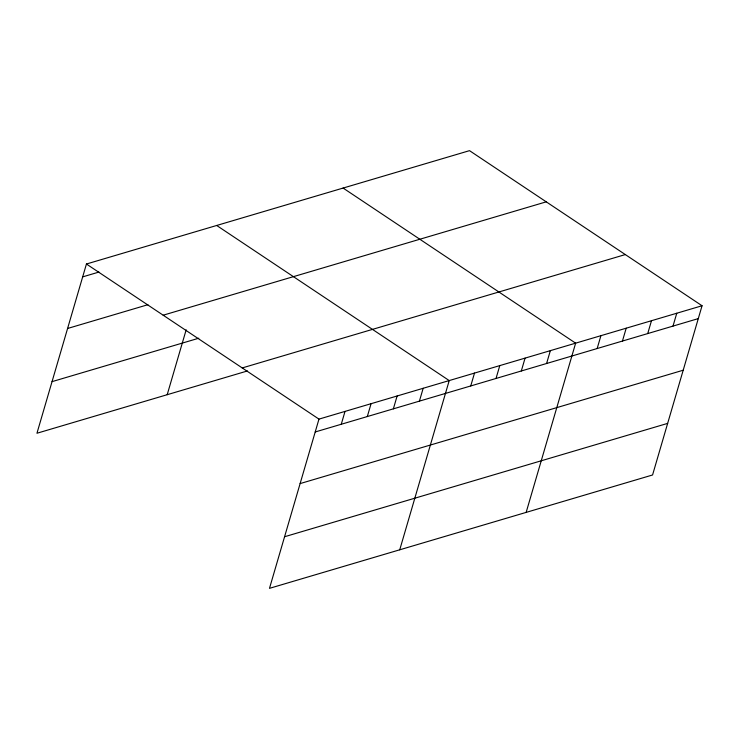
<?xml version="1.0" encoding="UTF-8"?>
<svg xmlns="http://www.w3.org/2000/svg" width="739" height="739" viewBox="0 0 739 739"><rect width="100%" height="100%" fill="white"/><g stroke="black" fill="none" stroke-linecap="round" stroke-linejoin="round"><path stroke-width="1.11" d="M702.05 305.752L318.971 419.115L269.486 588.346L652.565 474.983L702.05 305.752L469.514 150.654L86.435 264.017L36.95 433.248L247.445 370.95M167.199 394.7L186.173 329.806M341.261 424.269L345.021 411.411M367.311 416.556L371.07 403.697M393.36 408.852L397.12 395.993M419.41 401.138L423.17 388.28M399.734 549.807L449.22 380.576L216.684 225.469M470.743 385.952L474.503 373.093M496.026 378.47L499.786 365.611M521.309 370.987L525.069 358.129M546.592 363.505L550.352 350.646M526.15 512.395L575.635 343.164L343.099 188.057M597.158 348.54L600.918 335.682M622.441 341.058L626.201 328.199M647.724 333.575L651.484 320.717M673.007 326.093L676.767 313.234M82.676 276.876L98.961 272.054M67.591 328.476L147.902 304.708M163.171 315.202L546.25 201.839M52.044 381.638L198.773 338.222M242.235 367.93L625.314 254.567M315.211 431.973L698.29 318.611M300.126 483.583L683.196 370.221M284.58 536.745L667.65 423.382M86.435 264.017L318.971 419.115"/></g></svg>
